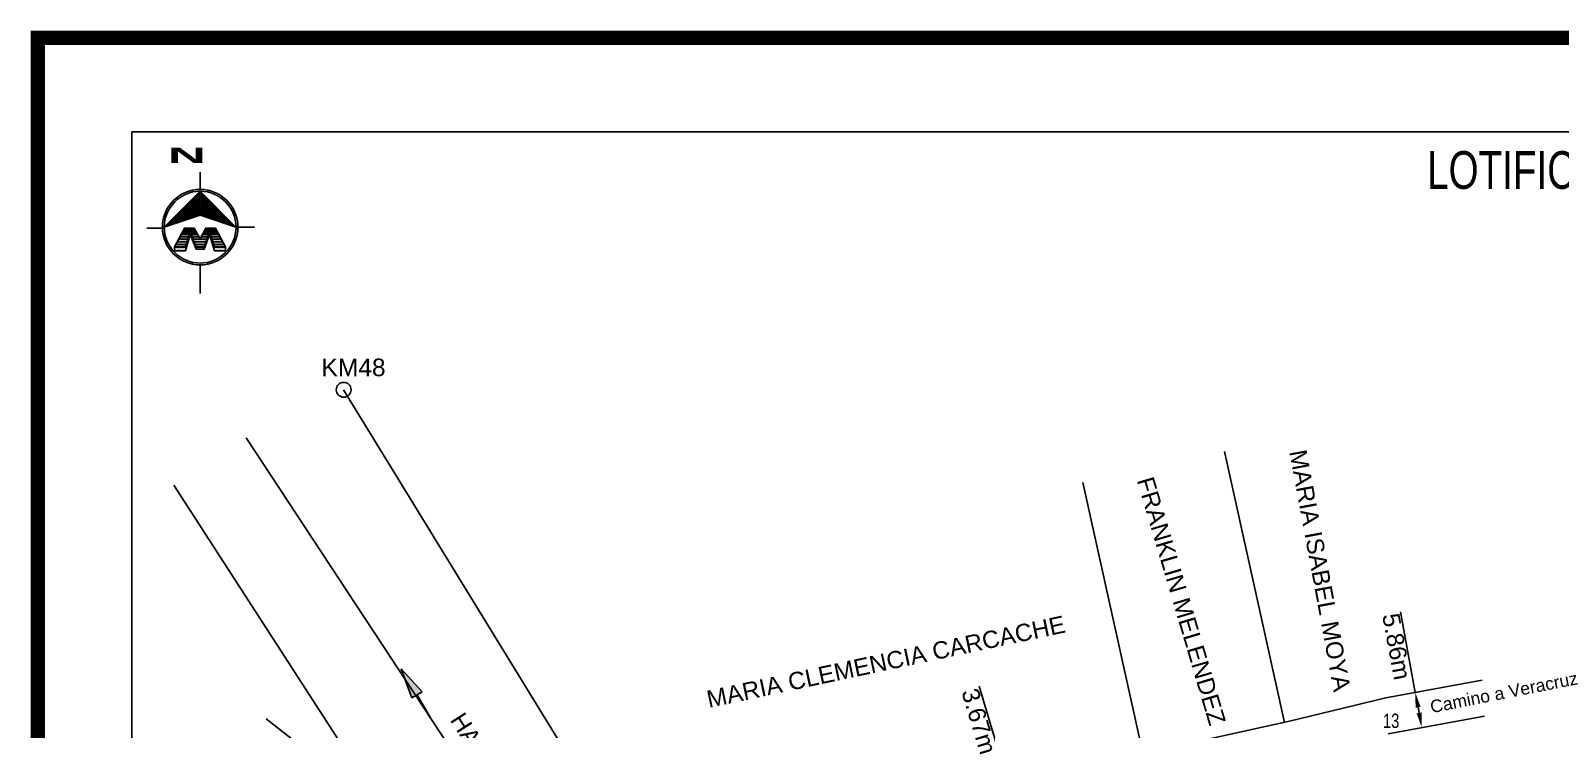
# Model space of a CAD drawing. Header units: millimetres. Extents: x 604785 to 1211550, y 1311006 to 2622648.
# Drawn here: x 604784.8 to 605028.6, y 1311193.5 to 1311304.8 of the extents above; entities that cross this region are included whole.
import ezdxf
from ezdxf.enums import TextEntityAlignment as Align

# ---------------------------------------------------------------- set-up
doc = ezdxf.new("R2010")
doc.units = ezdxf.units.MM
doc.header["$PDMODE"] = 32
doc.header["$PDSIZE"] = 0.3
for name, color, linetype in [('CAJETIN', 5, 'Continuous'), ('CERCO', 6, 'Continuous'), ('CVL_CUADCON_TX', 2, 'Continuous'), ('FRAME 025', 7, 'Continuous'), ('texto', 7, 'Continuous'), ('TEXTO 2', 7, 'Continuous'), ('TEXTOS', 2, 'Continuous')]:
    doc.layers.add(name, color=color, linetype=linetype)
doc.styles.add('PUNTOS PI', font='arial.ttf', dxfattribs={"height": 2.75})
doc.styles.get("Standard").update_dxf_attribs({"font": 'arial.ttf'})
doc.styles.add('TSN - Swis721 LtCn BT', font='swisscl.ttf')
doc.dimstyles.new('COTAS LINDEROS', dxfattribs={"dimscale": 40, "dimtxt": 2.75, "dimasz": 0.06, "dimexe": 0.005, "dimexo": 0.005, "dimgap": 0.005, "dimtad": 2, "dimzin": 0, "dimdsep": 46, "dimtxsty": 'PUNTOS PI', "dimcen": 0.09, "dimclrd": 1, "dimclre": 1, "dimclrt": 3, "dimadec": 0, "dimazin": 0, "dimtfac": 1, "dimtofl": 0, "dimtmove": 0, "dimatfit": 3, "dimldrblk": 'ARCHTICK', "dimfxl": 1, "dimtolj": 1, "dimtzin": 0, "dimarcsym": 0})

# ---------------------------------------------------------------- blocks, each defined once
blk = doc.blocks.new('*D79')
at = {"color": 1, "lineweight": -2, "transparency": 16777216}
for p, q in [((604939.73, 1311187.86), (604935.96, 1311200.38)), ((604942.18, 1311179.73), (604942.87, 1311177.44))]:
    blk.add_line(p, q, dxfattribs=at)
at = {"color": 1, "transparency": 16777216}
for points in [[(604940.11, 1311187.98), (604939.34, 1311187.75), (604940.42, 1311185.56)], [(604942.56, 1311179.85), (604941.79, 1311179.62), (604941.48, 1311182.03)]]:
    blk.add_solid(points, dxfattribs=at)
at = {"layer": 'Defpoints', "color": 0, "transparency": 16777216}
for p in [(604940.42, 1311185.56), (604940.42, 1311185.56), (604941.48, 1311182.03)]:
    blk.add_point(p, dxfattribs=at)
at = {"color": 3, "transparency": 16777216, "insert": (604935.96, 1311194.8), "char_height": 2.75, "attachment_point": 5, "rotation": 286.7632, "style": 'PUNTOS PI'}
blk.add_mtext('\\A1;3.67m', dxfattribs=at)
blk = doc.blocks.new('_ArchTick')
at = {"color": 0, "linetype": 'ByBlock', "const_width": 0.15}
blk.add_lwpolyline([(-0.5, -0.5), (0.5, 0.5)], dxfattribs=at)
blk = doc.blocks.new('*D80')
at = {"color": 1, "lineweight": -2, "transparency": 16777216}
for p, q in [((605005.48, 1311199.4), (605003.1, 1311212.25)), ((605006.08, 1311196.14), (605005.92, 1311197.04))]:
    blk.add_line(p, q, dxfattribs=at)
at = {"color": 1, "transparency": 16777216}
for points in [[(605006.31, 1311197.11), (605005.52, 1311196.96), (605005.48, 1311199.4)], [(605006.48, 1311196.21), (605005.69, 1311196.06), (605006.52, 1311193.78)]]:
    blk.add_solid(points, dxfattribs=at)
at = {"layer": 'Defpoints', "color": 0, "transparency": 16777216}
for p in [(605005.48, 1311199.4), (605005.48, 1311199.4), (605006.52, 1311193.78)]:
    blk.add_point(p, dxfattribs=at)
at = {"color": 3, "transparency": 16777216, "insert": (605002.49, 1311206.71), "char_height": 2.75, "attachment_point": 5, "rotation": 280.4825, "style": 'PUNTOS PI'}
blk.add_mtext('\\A1;5.86m', dxfattribs=at)

msp = doc.modelspace()

# ---------------------------------------------------------------- hatches: boundary and pattern name
h = msp.add_hatch(color=256)
h.dxf.hatch_style = 1
h.paths.add_polyline_path([(604843.871, 1311203.18), (604845.59, 1311198.513), (604847.228, 1311199.468)])
at = {"layer": 'TEXTOS', "true_color": 0x000000}
h = msp.add_hatch(color=18, dxfattribs=at)
h.dxf.hatch_style = 1
h.paths.add_polyline_path([(604811.849, 1311275.427), (604817.556, 1311273.487), (604811.857, 1311279.226), (604806.128, 1311273.507)])
h = msp.add_hatch(color=18, dxfattribs=at)
h.dxf.hatch_style = 1
h.paths.add_polyline_path([(604807.773, 1311270.333), (604809.527, 1311270.333), (604810.289, 1311272.767), (604811.156, 1311270.333), (604812.487, 1311270.333), (604813.353, 1311272.767), (604814.116, 1311270.333), (604815.87, 1311270.333), (604814.307, 1311273.288), (604812.765, 1311273.341), (604811.838, 1311271.629), (604810.907, 1311273.288), (604809.335, 1311273.288)])
h = msp.add_hatch(color=18, dxfattribs=at)
h.dxf.hatch_style = 1
h.paths.add_polyline_path([(604810.244, 1311272.353), (604811.19, 1311269.98), (604811.167, 1311270.333), (604811.156, 1311270.333), (604810.289, 1311272.767), (604809.605, 1311270.583), (604809.537, 1311270.352), (604809.533, 1311270.352), (604809.527, 1311270.333), (604807.783, 1311270.333), (604807.783, 1311269.741), (604809.523, 1311269.741)])
h.paths.add_polyline_path([(604812.497, 1311270.352), (604812.494, 1311270.352), (604812.487, 1311270.333), (604811.848, 1311270.333), (604811.848, 1311269.98), (604812.504, 1311269.98)])
h.paths.add_polyline_path([(604811.848, 1311270.333), (604811.167, 1311270.333), (604811.19, 1311269.98), (604811.848, 1311269.98)])
h.paths.add_polyline_path([(604813.357, 1311272.353), (604814.14, 1311269.741), (604815.88, 1311269.741), (604815.88, 1311270.333), (604814.116, 1311270.333), (604813.355, 1311272.762), (604812.497, 1311270.352), (604812.504, 1311269.98)])

# ---------------------------------------------------------------- linework, layer by layer
for p, q in [((604843.871, 1311203.18), (604847.228, 1311199.468)), ((604845.59, 1311198.513), (604843.871, 1311203.18)), ((604847.228, 1311199.468), (604845.59, 1311198.513)), ((604846.409, 1311198.991), (604848.535, 1311195.341))]:
    msp.add_line(p, q)
at = {"const_width": 2.28}
msp.add_lwpolyline([(604785.969, 1311006.678), (605205.069, 1311006.678), (605205.069, 1311303.678), (604785.969, 1311303.678)], close=True, dxfattribs=at)
for points in [[(604819.16, 1311239.965), (604930.673, 1311070.567)], [(604984.633, 1311194.634), (604975.065, 1311237.766)], [(604962.048, 1311189.731), (604952.48, 1311232.863)]]:
    msp.add_lwpolyline(points)
at = {"layer": 'CAJETIN'}
for p, q in [((605190.069, 1311288.678), (604800.969, 1311288.678)), ((604800.969, 1311288.678), (604800.969, 1311014.381))]:
    msp.add_line(p, q, dxfattribs=at)
at = {"layer": 'CERCO'}
for p, q in [((605000.782, 1311198.528), (605016.145, 1311201.37)), ((605001.145, 1311192.781), (605016.508, 1311195.623))]:
    msp.add_line(p, q, dxfattribs=at)
for points in [[(604834.712, 1311247.601), (604880.326, 1311173.281), (604890.034, 1311175.599), (604899.862, 1311177.855), (604919.28, 1311181.345), (604942.288, 1311185.937), (604944.342, 1311186.227), (604962.842, 1311189.905), (604970.985, 1311191.639), (604985.427, 1311194.808), (605000.782, 1311198.528)], [(604822.359, 1311195.184), (604829.674, 1311189.468), (604841.635, 1311179.849), (604807.677, 1311232.396)]]:
    msp.add_lwpolyline(points, dxfattribs=at)
at = {"layer": 'CVL_CUADCON_TX', "color": 18, "true_color": 0x000000}
msp.add_circle((604834.712, 1311247.601), 1.181, dxfattribs=at)
at = {"layer": 'TEXTOS', "color": 18, "true_color": 0x000000}
for p, q in [((604811.848, 1311282.259, -0.006), (604811.848, 1311279.521, -0.001)), ((604803.336, 1311273.355, 0.006), (604805.986, 1311273.355, 0.006)), ((604807.783, 1311270.352), (604809.373, 1311273.361)), ((604810.917, 1311273.308), (604809.345, 1311273.308)), ((604809.373, 1311273.361), (604810.888, 1311273.361)), ((604814.317, 1311273.308), (604812.711, 1311273.308)), ((604812.738, 1311273.361), (604814.289, 1311273.361)), ((604817.861, 1311273.507), (604820.51, 1311273.506)), ((604809.78, 1311271.173), (604808.217, 1311271.173)), ((604809.912, 1311271.617), (604808.451, 1311271.617)), ((604809.912, 1311271.617), (604808.451, 1311271.617)), ((604810.017, 1311271.972), (604808.639, 1311271.972)), ((604810.017, 1311271.972), (604808.639, 1311271.972)), ((604810.123, 1311272.331), (604808.829, 1311272.331)), ((604810.2, 1311272.591), (604808.967, 1311272.591)), ((604810.258, 1311272.787), (604809.07, 1311272.787)), ((604811.111, 1311272.949), (604809.156, 1311272.949)), ((604811.041, 1311273.08), (604809.225, 1311273.08)), ((604810.987, 1311273.177), (604809.277, 1311273.177)), ((604810.244, 1311272.353), (604809.523, 1311269.741)), ((604811.2, 1311272.787), (604810.299, 1311272.787)), ((604811.306, 1311272.591), (604810.369, 1311272.591)), ((604811.448, 1311272.331), (604810.462, 1311272.331)), ((604811.643, 1311271.972), (604810.589, 1311271.972)), ((604810.68, 1311271.617), (604812.931, 1311271.617)), ((604812.947, 1311271.617), (604810.716, 1311271.617)), ((604812.789, 1311271.173), (604810.874, 1311271.173)), ((604813.074, 1311271.972), (604812.013, 1311271.972)), ((604813.201, 1311272.331), (604812.2, 1311272.331)), ((604813.294, 1311272.591), (604812.336, 1311272.591)), ((604814.593, 1311272.787), (604812.438, 1311272.787)), ((604814.507, 1311272.949), (604812.523, 1311272.949)), ((604814.438, 1311273.08), (604812.591, 1311273.08)), ((604814.386, 1311273.177), (604812.642, 1311273.177)), ((604814.696, 1311272.591), (604813.425, 1311272.591)), ((604814.834, 1311272.331), (604813.506, 1311272.331)), ((604815.023, 1311271.972), (604813.618, 1311271.972)), ((604815.211, 1311271.617), (604813.73, 1311271.617)), ((604815.446, 1311271.173), (604813.869, 1311271.173)), ((604809.66, 1311270.768), (604808.002, 1311270.768)), ((604812.645, 1311270.768), (604811.018, 1311270.768)), ((604815.66, 1311270.768), (604813.995, 1311270.768)), ((604811.847, 1311267.493), (604811.847, 1311262.934, 0.007))]:
    msp.add_line(p, q, dxfattribs=at)
at = {"layer": 'TEXTOS', "color": 18, "true_color": 0x000000, "elevation": 0.006}
for points in [[(604811.857, 1311279.226), (604806.128, 1311273.507), (604811.849, 1311275.427), (604817.556, 1311273.487), (604811.857, 1311279.226)], [(604807.773, 1311270.333), (604809.335, 1311273.288), (604810.907, 1311273.288), (604811.838, 1311271.629), (604812.765, 1311273.341), (604814.307, 1311273.288), (604815.87, 1311270.333), (604814.116, 1311270.333), (604813.353, 1311272.767), (604812.487, 1311270.333), (604811.156, 1311270.333), (604810.289, 1311272.767), (604809.527, 1311270.333), (604807.773, 1311270.333)]]:
    msp.add_lwpolyline(points, dxfattribs=at)
for points in [[(604811.856, 1311279.032), (604806.637, 1311273.822), (604811.849, 1311275.571), (604817.049, 1311273.803)], [(604811.856, 1311278.839), (604807.145, 1311274.137), (604811.849, 1311275.715), (604816.542, 1311274.12)], [(604811.856, 1311278.646), (604807.654, 1311274.451), (604811.849, 1311275.86), (604816.036, 1311274.436)], [(604811.855, 1311278.452), (604808.162, 1311274.766), (604811.85, 1311276.004), (604815.529, 1311274.753)], [(604811.855, 1311278.259), (604808.671, 1311275.081), (604811.85, 1311276.148), (604815.022, 1311275.069)], [(604811.854, 1311278.066), (604809.179, 1311275.396), (604811.85, 1311276.292), (604814.516, 1311275.386)], [(604811.854, 1311277.872), (604809.688, 1311275.71), (604811.851, 1311276.436), (604814.009, 1311275.702)], [(604811.853, 1311277.679), (604810.196, 1311276.025), (604811.851, 1311276.58), (604813.502, 1311276.019)], [(604811.853, 1311277.486), (604810.705, 1311276.34), (604811.851, 1311276.724), (604812.995, 1311276.335)], [(604811.853, 1311277.292), (604811.213, 1311276.654), (604811.851, 1311276.868), (604812.489, 1311276.652)], [(604811.852, 1311277.168), (604811.541, 1311276.857), (604811.852, 1311276.961), (604812.162, 1311276.856)]]:
    msp.add_lwpolyline(points, close=True, dxfattribs=at)
at = {"layer": 'TEXTOS', "color": 18, "true_color": 0x000000}
for points in [[(604810.888, 1311273.361), (604809.373, 1311273.361), (604807.783, 1311270.352), (604809.537, 1311270.352), (604810.277, 1311272.85), (604811.166, 1311270.352), (604812.497, 1311270.352)], [(604810.258, 1311272.787), (604809.537, 1311270.352), (604807.783, 1311270.352), (604809.373, 1311273.361), (604810.888, 1311273.361), (604811.831, 1311271.617), (604812.738, 1311273.361), (604814.289, 1311273.361), (604815.88, 1311270.352), (604814.126, 1311270.352), (604813.363, 1311272.787), (604812.497, 1311270.352), (604811.166, 1311270.352), (604810.277, 1311272.85)], [(604811.831, 1311271.617), (604812.738, 1311273.361)], [(604812.775, 1311273.361), (604814.289, 1311273.361), (604815.88, 1311270.352), (604814.126, 1311270.352)], [(604809.537, 1311270.352), (604807.783, 1311270.352), (604807.783, 1311269.741), (604809.523, 1311269.741), (604810.244, 1311272.353), (604811.19, 1311269.98), (604812.504, 1311269.98), (604812.497, 1311270.352), (604811.166, 1311270.352), (604810.277, 1311272.85), (604809.537, 1311270.352), (604807.783, 1311270.352)], [(604811.19, 1311269.98), (604810.244, 1311272.353), (604809.523, 1311269.741), (604807.783, 1311269.741), (604807.783, 1311270.352), (604809.537, 1311270.352), (604810.277, 1311272.85), (604811.166, 1311270.352), (604811.19, 1311269.98)], [(604813.363, 1311272.787), (604812.497, 1311270.352), (604811.166, 1311270.352)], [(604812.504, 1311269.98), (604813.357, 1311272.353), (604814.14, 1311269.741), (604815.88, 1311269.741), (604815.88, 1311270.352), (604814.126, 1311270.352), (604813.363, 1311272.787), (604812.497, 1311270.352), (604812.504, 1311269.98)]]:
    msp.add_lwpolyline(points, dxfattribs=at)
for radius in [6.014, 5.719]:
    msp.add_circle((604811.847, 1311273.507), radius, dxfattribs=at)

# ---------------------------------------------------------------- texts
at = {"layer": 'CVL_CUADCON_TX', "color": 18, "linetype": 'Continuous', "true_color": 0x000000, "style": 'PUNTOS PI'}
msp.add_text('KM48', height=2.8, dxfattribs=at).set_placement((604836.29, 1311251.175), align=Align.MIDDLE)
at = {"layer": 'FRAME 025', "color": 0, "style": 'TSN - Swis721 LtCn BT'}
for s, height, p in [('LOTIFICACION  VILLA CANDELARIA', 6, (605007.356, 1311282.614)), ('13', 2.2807, (605000.327, 1311194.879))]:
    msp.add_text(s, height=height, dxfattribs=at).set_placement(p, align=Align.MIDDLE_LEFT)
at = {"layer": 'texto', "color": 0, "style": 'PUNTOS PI'}
msp.add_text('Camino a Veracruz', height=2, rotation=11.1792, dxfattribs=at).set_placement((605008.07, 1311196.089))
at = {"layer": 'TEXTO 2', "style": 'PUNTOS PI'}
for s, rotation, p in [('MARIA ISABEL MOYA', 280.47711, (604985.392, 1311237.772)), ('FRANKLIN MELENDEZ', 286.47791, (604961.082, 1311233.22)), ('MARIA CLEMENCIA CARCACHE', 11.95726, (604892.903, 1311196.918)), ('HACIA DIRIOMO', 302.87244, (604851.578, 1311195.014))]:
    msp.add_text(s, height=2.75, rotation=rotation, dxfattribs=at).set_placement(p)
at = {"layer": 'TEXTOS', "color": 18, "true_color": 0x000000, "insert": (604775.677, 1311286.158), "char_height": 2.41527, "width": 102.41434, "attachment_point": 1}
msp.add_mtext('                            {\\fBaskerville Old Face|b1|i0|c0|p18;\\W2.6;\\T2.05; N}', dxfattribs=at)

# ---------------------------------------------------------------- dimensions: what is measured, and where the dimension line sits
for p1, p2, text, picture, middle in [((605006.519, 1311193.775), (605005.478, 1311199.397), '5.86m', '*D80', (605002.494, 1311206.711)), ((604941.484, 1311182.032), (604940.42, 1311185.564), '3.67m', '*D79', (604935.96, 1311194.805))]:
    dim = msp.add_aligned_dim(p1=p1, p2=p2, distance=0, text=text, dimstyle='COTAS LINDEROS', override={"dimpost": 'm'})
    dim.commit()
    dim.dimension.update_dxf_attribs({"geometry": picture, "text_midpoint": middle})

doc.saveas('drawing.dxf')
